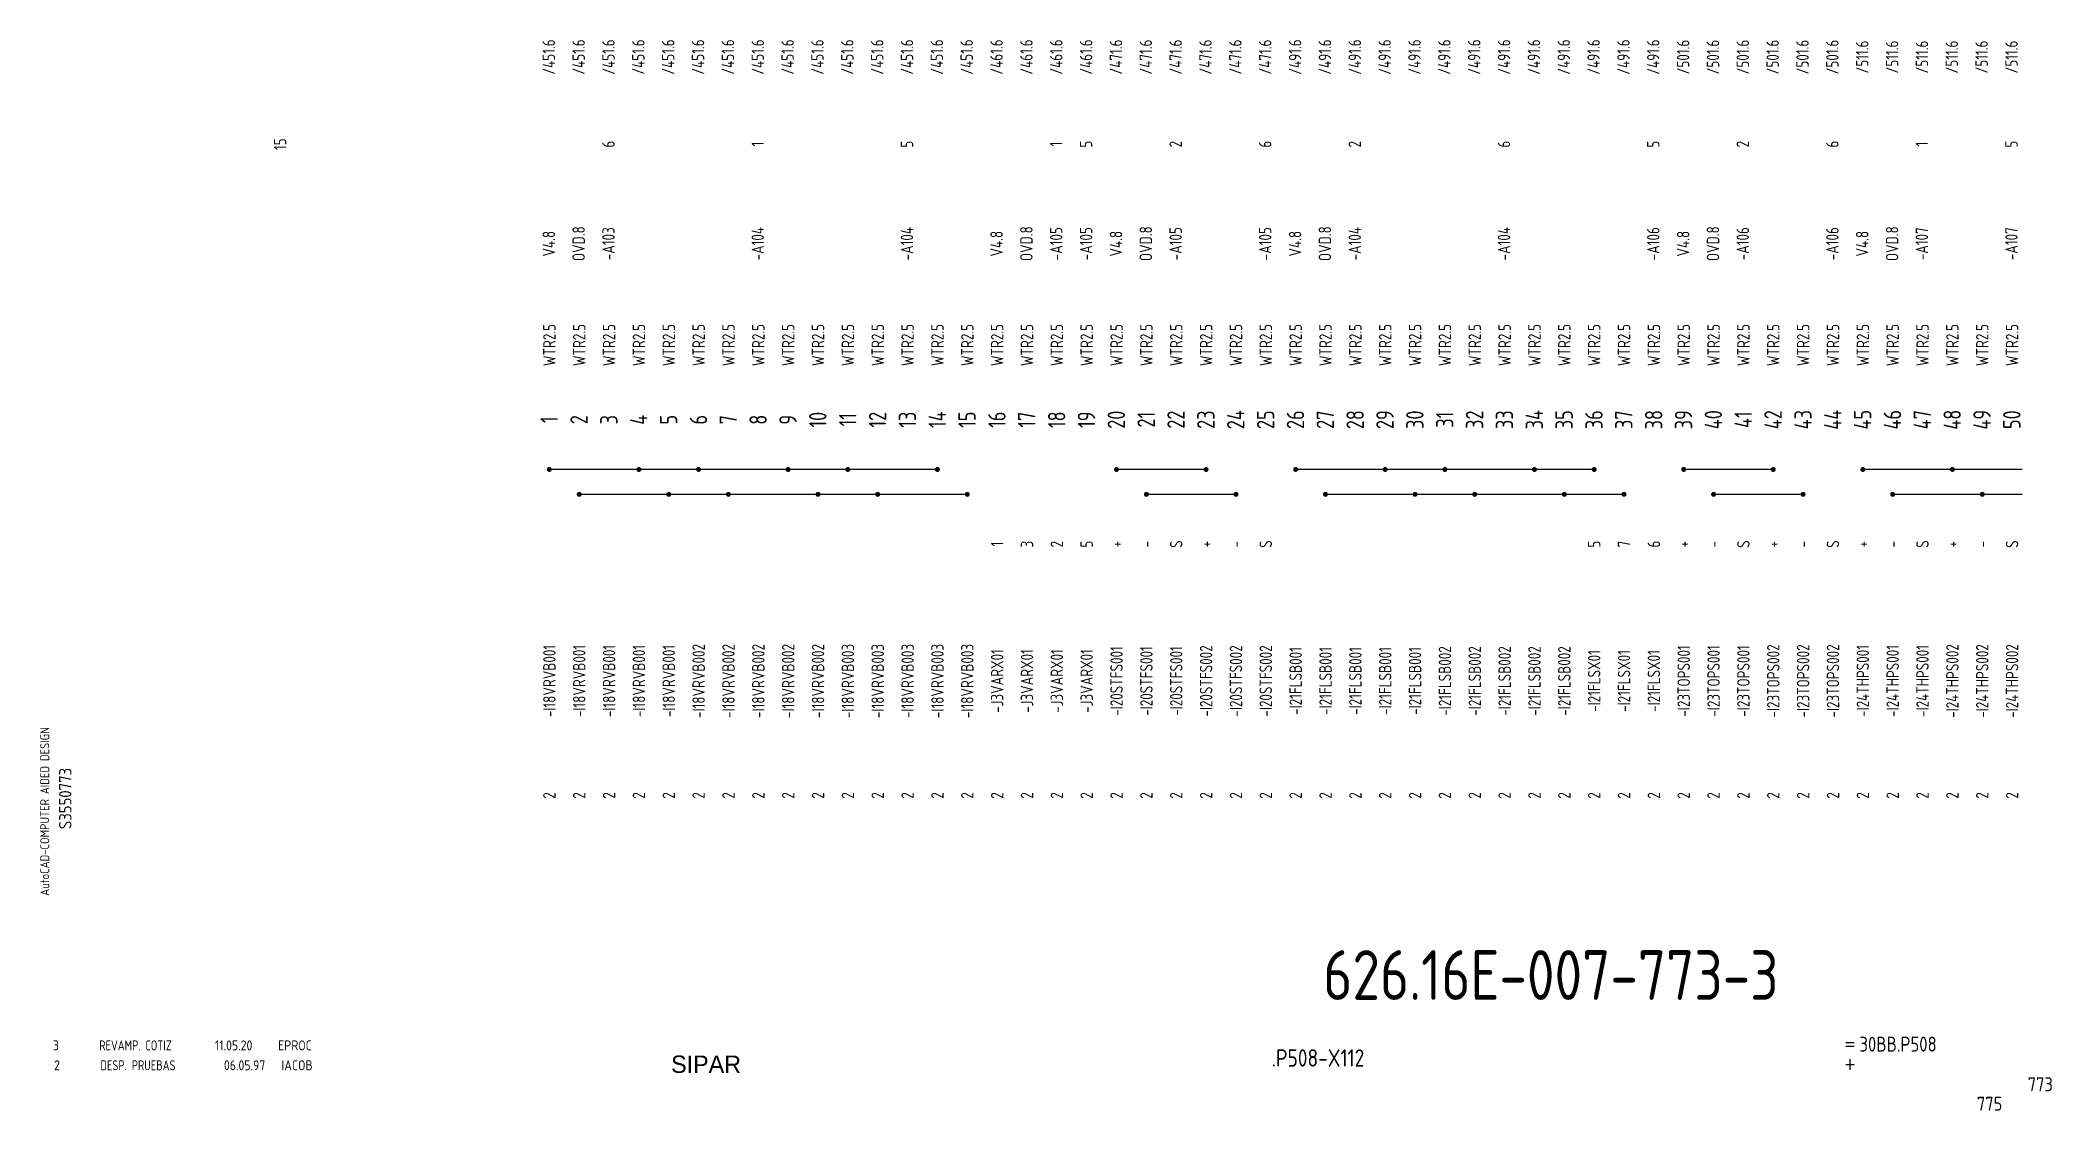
# Model space of a CAD drawing. Extents: x 10 to 414, y 6 to 221.
import ezdxf
from ezdxf.enums import TextEntityAlignment as Align

# ---------------------------------------------------------------- set-up
doc = ezdxf.new("R2010")
doc.units = 0
doc.header["$LTSCALE"] = 5
doc.header["$MEASUREMENT"] = 0
doc.layers.get('0').update_dxf_attribs({"linetype": 'CONTINUOUS'})
doc.layers.add('3', color=3, linetype='CONTINUOUS')
doc.layers.add('CART', color=7, linetype='CONTINUOUS')
doc.styles.add('DIN', font='DIN.shx', dxfattribs={"width": 0.85})
doc.styles.add('N', font='ROMANS', dxfattribs={"width": 0.85, "height": 3})
doc.styles.add('X', font='UNIV.SHX', dxfattribs={"height": 3.5})

# ---------------------------------------------------------------- blocks, each defined once
blk = doc.blocks.new('REV2')
at = {"color": 3, "style": 'DIN'}
for s, width, p in [('2', 0.9, (12.45, 13.79)), ('DESP. PRUEBAS', 0.8, (21.76, 13.79)), ('06.05.97', 0.9, (46.59, 13.79)), ('IACOB', 0.9, (58.16, 13.79))]:
    blk.add_text(s, height=2, dxfattribs=dict(at, width=width)).set_placement(p)

msp = doc.modelspace()

# ---------------------------------------------------------------- linework, layer by layer
at = {"linetype": 'Continuous'}
for p, q in [((190, 134.5), (112, 134.5)), ((244, 134.5), (226, 134.5)), ((322, 134.5), (262, 134.5)), ((358, 134.5), (340, 134.5)), ((406, 134.5), (376, 134.5)), ((196, 129.5), (118, 129.5)), ((250, 129.5), (232, 129.5)), ((328, 129.5), (268, 129.5)), ((364, 129.5), (346, 129.5)), ((406, 129.5), (382, 129.5))]:
    msp.add_line(p, q, dxfattribs=at)
at = {"const_width": 0.5}
for points in [[(111.75, 134.5, 1), (112.25, 134.5, 1)], [(129.75, 134.5, 1), (130.25, 134.5, 1)], [(141.75, 134.5, 1), (142.25, 134.5, 1)], [(159.75, 134.5, 1), (160.25, 134.5, 1)], [(171.75, 134.5, 1), (172.25, 134.5, 1)], [(189.75, 134.5, 1), (190.25, 134.5, 1)], [(225.75, 134.5, 1), (226.25, 134.5, 1)], [(243.75, 134.5, 1), (244.25, 134.5, 1)], [(261.75, 134.5, 1), (262.25, 134.5, 1)], [(279.75, 134.5, 1), (280.25, 134.5, 1)], [(291.75, 134.5, 1), (292.25, 134.5, 1)], [(309.75, 134.5, 1), (310.25, 134.5, 1)], [(321.75, 134.5, 1), (322.25, 134.5, 1)], [(321.75, 134.5, 1), (322.25, 134.5, 1)], [(339.75, 134.5, 1), (340.25, 134.5, 1)], [(357.75, 134.5, 1), (358.25, 134.5, 1)], [(375.75, 134.5, 1), (376.25, 134.5, 1)], [(393.75, 134.5, 1), (394.25, 134.5, 1)], [(117.75, 129.5, -1), (118.25, 129.5, -1)], [(135.75, 129.5, -1), (136.25, 129.5, -1)], [(147.75, 129.5, -1), (148.25, 129.5, -1)], [(165.75, 129.5, -1), (166.25, 129.5, -1)], [(177.75, 129.5, -1), (178.25, 129.5, -1)], [(195.75, 129.5, -1), (196.25, 129.5, -1)], [(231.75, 129.5, -1), (232.25, 129.5, -1)], [(249.75, 129.5, -1), (250.25, 129.5, -1)], [(267.75, 129.5, -1), (268.25, 129.5, -1)], [(285.75, 129.5, -1), (286.25, 129.5, -1)], [(297.75, 129.5, -1), (298.25, 129.5, -1)], [(315.75, 129.5, -1), (316.25, 129.5, -1)], [(327.75, 129.5, -1), (328.25, 129.5, -1)], [(327.75, 129.5, -1), (328.25, 129.5, -1)], [(345.75, 129.5, -1), (346.25, 129.5, -1)], [(363.75, 129.5, -1), (364.25, 129.5, -1)], [(381.75, 129.5, -1), (382.25, 129.5, -1)], [(399.75, 129.5, -1), (400.25, 129.5, -1)]]:
    msp.add_lwpolyline(points, format="xyb", close=True, dxfattribs=at)
at = {"linetype": 'Continuous'}
for points in [[(408, 134.5), (406, 134.5)], [(408, 129.5), (406, 129.5)]]:
    msp.add_lwpolyline(points, dxfattribs=at)

# ---------------------------------------------------------------- block references
msp.add_blockref('REV2', (0, 0), dxfattribs=at)

# ---------------------------------------------------------------- texts
at = {"style": 'DIN', "width": 0.8}
for s, p in [('/451.6', (111.88, 217.36)), ('/451.6', (117.88, 217.36)), ('/451.6', (123.88, 217.36)), ('/451.6', (129.88, 217.36)), ('/451.6', (135.88, 217.36)), ('/451.6', (141.88, 217.36)), ('/451.6', (147.88, 217.36)), ('/451.6', (153.88, 217.36)), ('/451.6', (159.88, 217.36)), ('/451.6', (165.88, 217.36)), ('/451.6', (171.88, 217.36)), ('/451.6', (177.88, 217.36)), ('/451.6', (183.88, 217.36)), ('/451.6', (189.88, 217.36)), ('/451.6', (195.88, 217.36)), ('/461.6', (201.88, 217.36)), ('/461.6', (207.88, 217.36)), ('/461.6', (213.88, 217.36)), ('/461.6', (219.88, 217.36)), ('/471.6', (225.88, 217.36)), ('/471.6', (231.88, 217.36)), ('/471.6', (237.88, 217.36)), ('/471.6', (243.88, 217.36)), ('/471.6', (249.88, 217.36)), ('/471.6', (255.88, 217.36)), ('/491.6', (261.88, 217.36)), ('/491.6', (267.88, 217.36)), ('/491.6', (273.88, 217.36)), ('/491.6', (279.88, 217.36)), ('/491.6', (285.88, 217.36)), ('/491.6', (291.88, 217.36)), ('/491.6', (297.88, 217.36)), ('/491.6', (303.88, 217.36)), ('/491.6', (309.88, 217.36)), ('/491.6', (315.88, 217.36)), ('/491.6', (321.88, 217.36)), ('/491.6', (327.88, 217.36)), ('/491.6', (333.88, 217.36)), ('/501.6', (339.88, 217.36)), ('/501.6', (345.88, 217.36)), ('/501.6', (351.88, 217.36)), ('/501.6', (357.88, 217.36)), ('/501.6', (363.88, 217.36)), ('/501.6', (369.88, 217.36)), ('/511.6', (375.88, 217.36)), ('/511.6', (381.88, 217.36)), ('/511.6', (387.88, 217.36)), ('/511.6', (393.88, 217.36)), ('/511.6', (399.88, 217.36)), ('/511.6', (405.88, 217.36)), ('15', (57.88, 199.86)), ('15', (57.88, 199.86)), ('6', (123.88, 199.86)), ('1', (153.88, 199.86)), ('5', (183.88, 199.86)), ('1', (213.88, 199.86)), ('5', (219.88, 199.86)), ('2', (237.88, 199.86)), ('6', (255.88, 199.86)), ('2', (273.88, 199.86)), ('6', (303.88, 199.86)), ('5', (333.88, 199.86)), ('2', (351.88, 199.86)), ('6', (369.88, 199.86)), ('1', (387.88, 199.86)), ('5', (405.88, 199.86)), ('V4.8', (111.88, 179.86)), ('OVD.8', (117.88, 179.86)), ('-A103', (123.88, 179.86)), ('-A104', (153.88, 179.86)), ('-A104', (183.88, 179.86)), ('V4.8', (201.88, 179.86)), ('OVD.8', (207.88, 179.86)), ('-A105', (213.88, 179.86)), ('-A105', (219.88, 179.86)), ('V4.8', (225.88, 179.86)), ('OVD.8', (231.88, 179.86)), ('-A105', (237.88, 179.86)), ('-A105', (255.88, 179.86)), ('V4.8', (261.88, 179.86)), ('OVD.8', (267.88, 179.86)), ('-A104', (273.88, 179.86)), ('-A104', (303.88, 179.86)), ('-A106', (333.88, 179.86)), ('V4.8', (339.88, 179.86)), ('OVD.8', (345.88, 179.86)), ('-A106', (351.88, 179.86)), ('-A106', (369.88, 179.86)), ('V4.8', (375.88, 179.86)), ('OVD.8', (381.88, 179.86)), ('-A107', (387.88, 179.86)), ('-A107', (405.88, 179.86)), ('WTR2.5', (112, 159.5)), ('WTR2.5', (118, 159.5)), ('WTR2.5', (124, 159.5)), ('WTR2.5', (130, 159.5)), ('WTR2.5', (136, 159.5)), ('WTR2.5', (142, 159.5)), ('WTR2.5', (148, 159.5)), ('WTR2.5', (154, 159.5)), ('WTR2.5', (160, 159.5)), ('WTR2.5', (166, 159.5)), ('WTR2.5', (172, 159.5)), ('WTR2.5', (178, 159.5)), ('WTR2.5', (184, 159.5)), ('WTR2.5', (190, 159.5)), ('WTR2.5', (196, 159.5)), ('WTR2.5', (202, 159.5)), ('WTR2.5', (208, 159.5)), ('WTR2.5', (214, 159.5)), ('WTR2.5', (220, 159.5)), ('WTR2.5', (226, 159.5)), ('WTR2.5', (232, 159.5)), ('WTR2.5', (238, 159.5)), ('WTR2.5', (244, 159.5)), ('WTR2.5', (250, 159.5)), ('WTR2.5', (256, 159.5)), ('WTR2.5', (262, 159.5)), ('WTR2.5', (268, 159.5)), ('WTR2.5', (274, 159.5)), ('WTR2.5', (280, 159.5)), ('WTR2.5', (286, 159.5)), ('WTR2.5', (292, 159.5)), ('WTR2.5', (298, 159.5)), ('WTR2.5', (304, 159.5)), ('WTR2.5', (310, 159.5)), ('WTR2.5', (316, 159.5)), ('WTR2.5', (322, 159.5)), ('WTR2.5', (328, 159.5)), ('WTR2.5', (334, 159.5)), ('WTR2.5', (340, 159.5)), ('WTR2.5', (346, 159.5)), ('WTR2.5', (352, 159.5)), ('WTR2.5', (358, 159.5)), ('WTR2.5', (364, 159.5)), ('WTR2.5', (370, 159.5)), ('WTR2.5', (376, 159.5)), ('WTR2.5', (382, 159.5)), ('WTR2.5', (388, 159.5)), ('WTR2.5', (394, 159.5)), ('WTR2.5', (400, 159.5)), ('WTR2.5', (406, 159.5)), ('1', (202, 119.5)), ('3', (208, 119.5)), ('2', (214, 119.5)), ('5', (220, 119.5)), ('+', (226, 119.5)), ('-', (232, 119.5)), ('S', (238, 119.5)), ('+', (244, 119.5)), ('-', (250, 119.5)), ('S', (256, 119.5)), ('5', (322, 119.5)), ('7', (328, 119.5)), ('6', (334, 119.5)), ('+', (340, 119.5)), ('-', (346, 119.5)), ('S', (352, 119.5)), ('+', (358, 119.5)), ('-', (364, 119.5)), ('S', (370, 119.5)), ('+', (376, 119.5)), ('-', (382, 119.5)), ('S', (388, 119.5)), ('+', (394, 119.5)), ('-', (400, 119.5)), ('S', (406, 119.5)), ('-I18VRVB001', (112, 92)), ('-I18VRVB001', (118, 92)), ('-I18VRVB001', (124, 92)), ('-I18VRVB001', (130, 92)), ('-I18VRVB001', (136, 92)), ('-I18VRVB002', (142, 92)), ('-I18VRVB002', (148, 92)), ('-I18VRVB002', (154, 92)), ('-I18VRVB002', (160, 92)), ('-I18VRVB002', (166, 92)), ('-I18VRVB003', (172, 92)), ('-I18VRVB003', (178, 92)), ('-I18VRVB003', (184, 92)), ('-I18VRVB003', (190, 92)), ('-I18VRVB003', (196, 92)), ('-J3VARX01', (202, 92)), ('-J3VARX01', (208, 92)), ('-J3VARX01', (214, 92)), ('-J3VARX01', (220, 92)), ('-I20STFS001', (226, 92)), ('-I20STFS001', (232, 92)), ('-I20STFS001', (238, 92)), ('-I20STFS002', (244, 92)), ('-I20STFS002', (250, 92)), ('-I20STFS002', (256, 92)), ('-I21FLSB001', (262, 92)), ('-I21FLSB001', (268, 92)), ('-I21FLSB001', (274, 92)), ('-I21FLSB001', (280, 92)), ('-I21FLSB001', (286, 92)), ('-I21FLSB002', (292, 92)), ('-I21FLSB002', (298, 92)), ('-I21FLSB002', (304, 92)), ('-I21FLSB002', (310, 92)), ('-I21FLSB002', (316, 92)), ('-I21FLSX01', (322, 92)), ('-I21FLSX01', (328, 92)), ('-I21FLSX01', (334, 92)), ('-I23TOPS001', (340, 92)), ('-I23TOPS001', (346, 92)), ('-I23TOPS001', (352, 92)), ('-I23TOPS002', (358, 92)), ('-I23TOPS002', (364, 92)), ('-I23TOPS002', (370, 92)), ('-I24THPS001', (376, 92)), ('-I24THPS001', (382, 92)), ('-I24THPS001', (388, 92)), ('-I24THPS002', (394, 92)), ('-I24THPS002', (400, 92)), ('-I24THPS002', (406, 92)), ('2', (112, 69)), ('2', (118, 69)), ('2', (124, 69)), ('2', (130, 69)), ('2', (136, 69)), ('2', (142, 69)), ('2', (148, 69)), ('2', (154, 69)), ('2', (160, 69)), ('2', (166, 69)), ('2', (172, 69)), ('2', (178, 69)), ('2', (184, 69)), ('2', (190, 69)), ('2', (196, 69)), ('2', (202, 69)), ('2', (208, 69)), ('2', (214, 69)), ('2', (220, 69)), ('2', (226, 69)), ('2', (232, 69)), ('2', (238, 69)), ('2', (244, 69)), ('2', (250, 69)), ('2', (256, 69)), ('2', (262, 69)), ('2', (268, 69)), ('2', (274, 69)), ('2', (280, 69)), ('2', (286, 69)), ('2', (292, 69)), ('2', (298, 69)), ('2', (304, 69)), ('2', (310, 69)), ('2', (316, 69)), ('2', (322, 69)), ('2', (328, 69)), ('2', (334, 69)), ('2', (340, 69)), ('2', (346, 69)), ('2', (352, 69)), ('2', (358, 69)), ('2', (364, 69)), ('2', (370, 69)), ('2', (376, 69)), ('2', (382, 69)), ('2', (388, 69)), ('2', (394, 69)), ('2', (400, 69)), ('2', (406, 69))]:
    msp.add_text(s, height=2.5, rotation=90, dxfattribs=at).set_placement(p, align=Align.MIDDLE)
at = {"color": 6, "style": 'DIN', "width": 0.8}
for s, p in [('10', (165.96, 144.5)), ('12', (177.96, 144.5)), ('13', (183.96, 144.5)), ('14', (189.96, 144.5)), ('15', (195.96, 144.5)), ('16', (201.96, 144.5)), ('17', (207.96, 144.5)), ('18', (213.96, 144.5)), ('19', (219.96, 144.5)), ('20', (225.96, 144.5)), ('21', (231.96, 144.5)), ('22', (237.96, 144.5)), ('23', (243.96, 144.5)), ('24', (249.96, 144.5)), ('25', (255.96, 144.5)), ('26', (261.96, 144.5)), ('27', (267.96, 144.5)), ('28', (273.96, 144.5)), ('29', (279.96, 144.5)), ('30', (285.96, 144.5)), ('31', (291.96, 144.5)), ('32', (297.96, 144.5)), ('33', (303.96, 144.5)), ('34', (309.96, 144.5)), ('35', (315.96, 144.5)), ('36', (321.96, 144.5)), ('37', (327.96, 144.5)), ('38', (333.96, 144.5)), ('39', (339.96, 144.5)), ('40', (345.96, 144.5)), ('41', (351.96, 144.5)), ('42', (357.96, 144.5)), ('43', (363.96, 144.5)), ('44', (369.96, 144.5)), ('45', (375.96, 144.5)), ('46', (381.96, 144.5)), ('47', (387.96, 144.5)), ('48', (393.96, 144.5)), ('49', (399.96, 144.5)), ('50', (405.96, 144.5)), ('1', (111.96, 144.5)), ('2', (117.96, 144.5)), ('3', (123.96, 144.5)), ('4', (129.96, 144.5)), ('5', (135.96, 144.5)), ('6', (141.96, 144.5)), ('7', (147.96, 144.5)), ('8', (153.96, 144.5)), ('9', (159.96, 144.5)), ('11', (171.96, 144.5))]:
    msp.add_text(s, height=3.5, rotation=90, dxfattribs=at).set_placement(p, align=Align.MIDDLE)
at = {"color": 3, "style": 'DIN'}
for s, width, p in [('3', 0.9, (12.22, 17.78)), ('REVAMP. COTIZ', 0.8, (21.53, 17.78)), ('11.05.20', 0.9, (44.8, 17.78)), ('EPROC', 0.9, (57.48, 17.78))]:
    msp.add_text(s, height=2, dxfattribs=dict(at, width=width)).set_placement(p)
at = {"color": 2, "insert": (267.54, 37.92), "char_height": 10, "width": 111.0411, "attachment_point": 1, "style": 'DIN'}
msp.add_mtext('626.16E-007-773-3', dxfattribs=at)
at = {"layer": '3', "color": 2, "style": 'DIN', "width": 0.85}
msp.add_text('.P508-X112', height=3.5, dxfattribs=at).set_placement((266.5, 14.51), align=Align.CENTER)
at = {"layer": 'CART', "color": 1, "style": 'DIN', "width": 0.9}
msp.add_text('AutoCAD-COMPUTER AIDED DESIGN', height=1.8, rotation=90, dxfattribs=at).set_placement((11.47, 48.84))
at = {"layer": 'CART', "color": 3, "style": 'N', "width": 0.85}
for s, p in [('=', (372.24, 17.91)), ('+', (372.24, 13.87))]:
    msp.add_text(s, height=2.5, dxfattribs=at).set_placement(p)
at = {"layer": 'CART', "color": 3, "style": 'DIN', "width": 0.9, "flags": 1}
msp.add_attdef('S3550773', text='', height=2.5, rotation=90, dxfattribs=at).set_placement((15.95, 68.38), align=Align.CENTER)
at = {"layer": 'CART', "color": 3, "style": 'DIN', "width": 0.85}
msp.add_attdef('30BB.P508', text='', height=3, dxfattribs=at).set_placement((375.33, 16.63), align=Align.BOTTOM_LEFT)
at = {"layer": 'CART', "color": 6, "style": 'X', "flags": 1}
msp.add_attdef('SIPAR', text='', height=3.5, dxfattribs=at).set_placement((143.5, 15), align=Align.MIDDLE)
at = {"layer": 'CART', "color": 2, "style": 'DIN', "width": 0.9, "flags": 1}
msp.add_attdef('773', text='', height=2.8, dxfattribs=at).set_placement((414.2, 9.56), align=Align.RIGHT)
at = {"layer": 'CART', "color": 7, "style": 'DIN', "width": 0.9, "flags": 1}
msp.add_attdef('775', (398.93, 5.65), '', height=2.8, dxfattribs=at)

doc.saveas('drawing.dxf')
